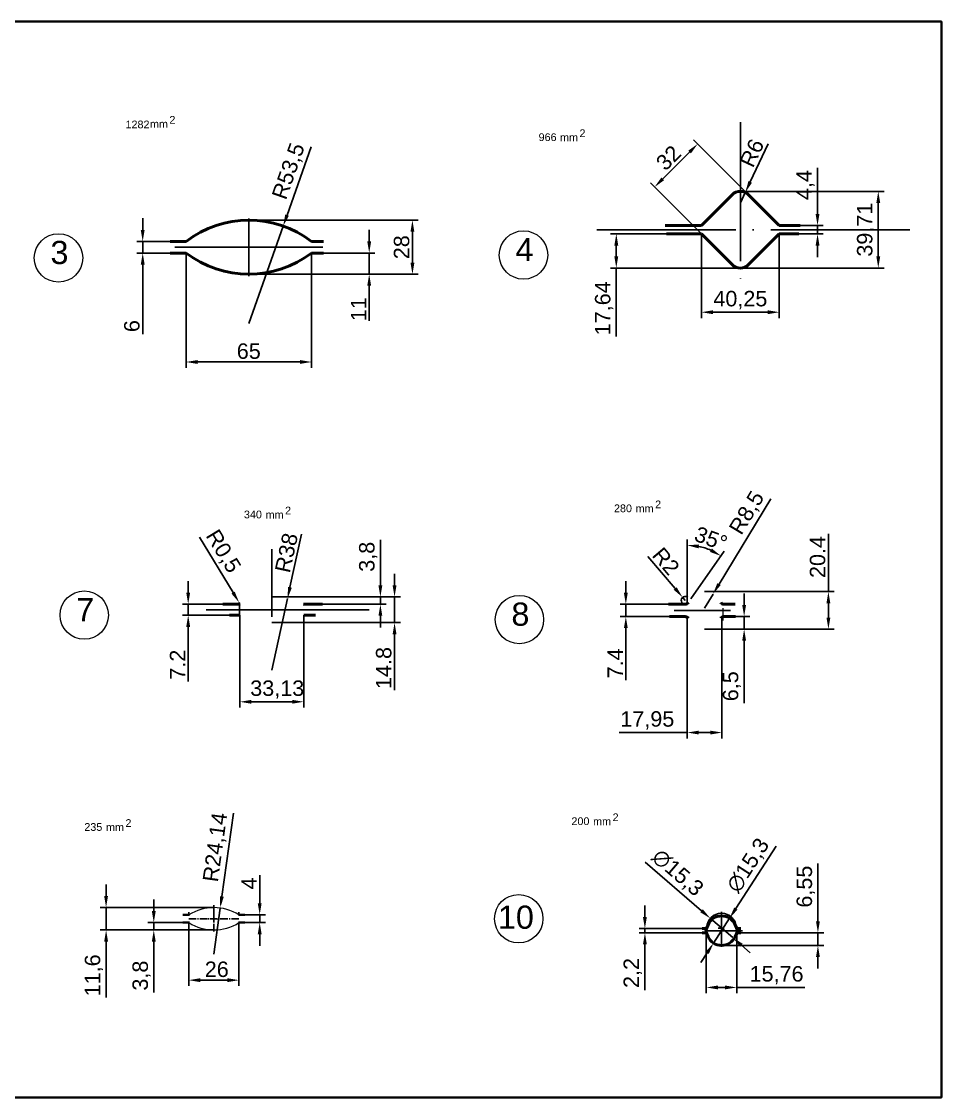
# Model space of a CAD drawing. Header units: millimetres. Extents: x -954 to 34898, y -2134 to 12006.
# Drawn here: x 9013 to 9490, y 7867 to 8424 of the extents above; entities that cross this region are included whole.
import ezdxf

# ---------------------------------------------------------------- set-up
doc = ezdxf.new("R2010")
doc.units = ezdxf.units.MM
doc.header["$LTSCALE"] = 3
doc.linetypes.add('ACAD_ISO04W100', pattern=[30, 24, -3, 0, -3])
for name, color, linetype, lineweight in [('Main', 1, 'Continuous', 40), ('Quota', 3, 'Continuous', 40), ('контурная', 7, 'Continuous', 50), ('осевые', 1, 'ACAD_ISO04W100', 25), ('размерные', 7, 'Continuous', 25), ('тонкая', 7, 'Continuous', 20), ('тонкий', 7, 'Continuous', 20)]:
    doc.layers.add(name, color=color, linetype=linetype, lineweight=lineweight)
doc.layers.add('осевая', color=4, linetype='Continuous')
doc.styles.add('s1v4', font='arial.ttf', dxfattribs={"height": 4})
doc.styles.get("Standard").update_dxf_attribs({"font": 'arial.ttf'})
doc.dimstyles.new('s2v4', dxfattribs={"dimtxt": 8, "dimasz": 6, "dimexe": 3, "dimexo": 0, "dimgap": 1.5, "dimtad": 1, "dimtxsty": 'Standard', "dimcen": 2.5, "dimadec": 0, "dimazin": 0, "dimtfac": 1, "dimtmove": 0, "dimatfit": 3, "dimfxl": 1, "dimarcsym": 0})
doc.dimstyles.new('s2v4$0', dxfattribs={"dimtxt": 8, "dimasz": 6, "dimexe": 3, "dimexo": 0, "dimgap": 1.5, "dimtad": 1, "dimtxsty": 'Standard', "dimcen": 2.5, "dimadec": 0, "dimazin": 0, "dimtfac": 1, "dimtmove": 0, "dimatfit": 3, "dimfxl": 1, "dimarcsym": 0})

# ---------------------------------------------------------------- blocks, each defined once
blk = doc.blocks.new('*D1763')
at = {"layer": 'Defpoints', "color": 0, "transparency": 16777216}
for p in [(9126.46, 8116.95), (9159.59, 8116.95), (9126.46, 8072.13)]:
    blk.add_point(p, dxfattribs=at)
at = {"layer": 'тонкий', "color": 0, "lineweight": -2, "transparency": 16777216}
for p, q in [((9126.46, 8116.95), (9126.46, 8069.13)), ((9159.59, 8116.95), (9159.59, 8069.13)), ((9153.59, 8072.13), (9132.46, 8072.13))]:
    blk.add_line(p, q, dxfattribs=at)
at = {"layer": 'тонкий', "color": 0, "transparency": 16777216}
for points in [[(9132.46, 8073.13), (9132.46, 8071.13), (9126.46, 8072.13)], [(9153.59, 8073.13), (9153.59, 8071.13), (9159.59, 8072.13)]]:
    blk.add_solid(points, dxfattribs=at)
at = {"layer": 'тонкий', "color": 0, "transparency": 16777216, "insert": (9145.84, 8078.44), "char_height": 8, "attachment_point": 5}
blk.add_mtext('33,13', dxfattribs=at)
blk = doc.blocks.new('*D1794')
at = {"layer": 'Defpoints', "color": 0, "transparency": 16777216}
for p in [(9099.73, 8122.65), (9117.67, 8122.65), (9121.12, 8116.95)]:
    blk.add_point(p, dxfattribs=at)
at = {"layer": 'тонкий', "color": 0, "lineweight": -2, "transparency": 16777216}
for p, q in [((9099.73, 8128.65), (9099.73, 8134.65)), ((9117.67, 8122.65), (9096.73, 8122.65)), ((9099.73, 8122.65), (9099.73, 8116.95)), ((9121.12, 8116.95), (9096.73, 8116.95)), ((9099.73, 8110.95), (9099.73, 8082.64))]:
    blk.add_line(p, q, dxfattribs=at)
at = {"layer": 'тонкий', "color": 0, "transparency": 16777216}
for points in [[(9098.73, 8128.65), (9100.73, 8128.65), (9099.73, 8122.65)], [(9098.73, 8110.95), (9100.73, 8110.95), (9099.73, 8116.95)]]:
    blk.add_solid(points, dxfattribs=at)
at = {"layer": 'тонкий', "color": 0, "transparency": 16777216, "insert": (9094.22, 8091.35), "char_height": 8, "attachment_point": 5, "rotation": 90}
blk.add_mtext('7.2', dxfattribs=at)
blk = doc.blocks.new('*D1795')
at = {"layer": 'Defpoints', "color": 0, "transparency": 16777216}
for p in [(9126.09, 8123.57), (9126.35, 8123.15)]:
    blk.add_point(p, dxfattribs=at)
at = {"layer": 'тонкий', "color": 0, "lineweight": -2, "transparency": 16777216}
for p, q in [((9105.52, 8157.35), (9122.97, 8128.7)), ((9126.35, 8123.15), (9126.09, 8123.57))]:
    blk.add_line(p, q, dxfattribs=at)
blk.add_arc((9126.35, 8123.15), 0.5, 121.3377, 270, dxfattribs=at)
at = {"layer": 'тонкий', "color": 0, "transparency": 16777216}
blk.add_solid([(9123.82, 8129.22), (9122.11, 8128.18), (9126.09, 8123.57)], dxfattribs=at)
at = {"layer": 'тонкий', "color": 0, "transparency": 16777216, "insert": (9117.48, 8149.83), "char_height": 8, "attachment_point": 5, "rotation": 301.3377}
blk.add_mtext('R0,5', dxfattribs=at)
blk = doc.blocks.new('*D1796')
at = {"layer": 'Defpoints', "color": 0, "transparency": 16777216}
for p in [(9143.03, 8126.45), (9199.27, 8126.45), (9169.26, 8122.65)]:
    blk.add_point(p, dxfattribs=at)
at = {"layer": 'тонкий', "color": 0, "lineweight": -2, "transparency": 16777216}
for p, q in [((9199.27, 8132.45), (9199.27, 8156.02)), ((9143.03, 8126.45), (9202.27, 8126.45)), ((9199.27, 8122.65), (9199.27, 8126.45)), ((9169.26, 8122.65), (9202.27, 8122.65)), ((9199.27, 8116.65), (9199.27, 8110.65))]:
    blk.add_line(p, q, dxfattribs=at)
at = {"layer": 'тонкий', "color": 0, "transparency": 16777216}
for points in [[(9198.27, 8132.45), (9200.27, 8132.45), (9199.27, 8126.45)], [(9198.27, 8116.65), (9200.27, 8116.65), (9199.27, 8122.65)]]:
    blk.add_solid(points, dxfattribs=at)
at = {"layer": 'тонкий', "color": 0, "transparency": 16777216, "insert": (9192.96, 8147.23), "char_height": 8, "attachment_point": 5, "rotation": 90}
blk.add_mtext('3,8', dxfattribs=at)
blk = doc.blocks.new('*D1764')
at = {"layer": 'Defpoints', "color": 0, "transparency": 16777216}
for p in [(9178.41, 8126.45), (9143.03, 8113.15), (9206.6, 8113.15)]:
    blk.add_point(p, dxfattribs=at)
at = {"layer": 'тонкий', "color": 0, "lineweight": -2, "transparency": 16777216}
for p, q in [((9206.6, 8132.45), (9206.6, 8138.45)), ((9178.41, 8126.45), (9209.6, 8126.45)), ((9206.6, 8126.45), (9206.6, 8113.15)), ((9143.03, 8113.15), (9209.6, 8113.15)), ((9206.6, 8107.15), (9206.6, 8078.1))]:
    blk.add_line(p, q, dxfattribs=at)
at = {"layer": 'тонкий', "color": 0, "transparency": 16777216}
for points in [[(9205.6, 8132.45), (9207.6, 8132.45), (9206.6, 8126.45)], [(9205.6, 8107.15), (9207.6, 8107.15), (9206.6, 8113.15)]]:
    blk.add_solid(points, dxfattribs=at)
at = {"layer": 'тонкий', "color": 0, "transparency": 16777216, "insert": (9201.01, 8089.62), "char_height": 8, "attachment_point": 5, "rotation": 90}
blk.add_mtext('14.8', dxfattribs=at)
blk = doc.blocks.new('*D1765')
at = {"layer": 'Defpoints', "color": 0, "transparency": 16777216}
for p in [(9151.15, 8125.57), (9143.03, 8088.45)]:
    blk.add_point(p, dxfattribs=at)
at = {"layer": 'тонкий', "color": 0, "lineweight": -2, "transparency": 16777216}
for p, q in [((9158.45, 8158.91), (9152.44, 8131.43)), ((9143.03, 8088.45), (9151.15, 8125.57))]:
    blk.add_line(p, q, dxfattribs=at)
at = {"layer": 'тонкий', "color": 0, "transparency": 16777216}
blk.add_solid([(9151.46, 8131.64), (9153.41, 8131.21), (9151.15, 8125.57)], dxfattribs=at)
at = {"layer": 'тонкий', "color": 0, "transparency": 16777216, "insert": (9150.63, 8149.29), "char_height": 8, "attachment_point": 5, "rotation": 77.6507}
blk.add_mtext('R38', dxfattribs=at)
blk = doc.blocks.new('*D1766')
at = {"layer": 'Defpoints', "color": 0, "transparency": 16777216}
for p in [(9367.12, 8129.17), (9431.29, 8129.17), (9367.12, 8109.77)]:
    blk.add_point(p, dxfattribs=at)
at = {"layer": 'тонкий', "color": 0, "lineweight": -2, "transparency": 16777216}
for p, q in [((9431.29, 8129.17), (9431.29, 8159.05)), ((9367.12, 8129.17), (9434.29, 8129.17)), ((9431.29, 8115.77), (9431.29, 8123.17)), ((9367.12, 8109.77), (9434.29, 8109.77))]:
    blk.add_line(p, q, dxfattribs=at)
at = {"layer": 'тонкий', "color": 0, "transparency": 16777216}
for points in [[(9430.29, 8123.17), (9432.29, 8123.17), (9431.29, 8129.17)], [(9430.29, 8115.77), (9432.29, 8115.77), (9431.29, 8109.77)]]:
    blk.add_solid(points, dxfattribs=at)
at = {"layer": 'тонкий', "color": 0, "transparency": 16777216, "insert": (9425.71, 8147.11), "char_height": 8, "attachment_point": 5, "rotation": 90}
blk.add_mtext('20.4', dxfattribs=at)
blk = doc.blocks.new('*D1767')
at = {"layer": 'Defpoints', "color": 0, "transparency": 16777216}
for p in [(9358.15, 8116.27), (9376.1, 8116.27), (9358.15, 8056.19)]:
    blk.add_point(p, dxfattribs=at)
at = {"layer": 'тонкий', "color": 0, "lineweight": -2, "transparency": 16777216}
for p, q in [((9358.15, 8116.27), (9358.15, 8053.19)), ((9376.1, 8116.27), (9376.1, 8053.19)), ((9358.15, 8056.19), (9322.85, 8056.19)), ((9370.1, 8056.19), (9364.15, 8056.19))]:
    blk.add_line(p, q, dxfattribs=at)
at = {"layer": 'тонкий', "color": 0, "transparency": 16777216}
for points in [[(9364.15, 8057.19), (9364.15, 8055.19), (9358.15, 8056.19)], [(9370.1, 8057.19), (9370.1, 8055.19), (9376.1, 8056.19)]]:
    blk.add_solid(points, dxfattribs=at)
at = {"layer": 'тонкий', "color": 0, "transparency": 16777216, "insert": (9337.5, 8062.5), "char_height": 8, "attachment_point": 5}
blk.add_mtext('17,95', dxfattribs=at)
blk = doc.blocks.new('*D1768')
at = {"layer": 'Defpoints', "color": 0, "transparency": 16777216}
for p in [(9364.32, 8152.57), (9357.62, 8121.92), (9360.09, 8125.44), (9358.15, 8116.8), (9358.15, 8116.27)]:
    blk.add_point(p, dxfattribs=at)
at = {"layer": 'тонкий', "color": 0, "lineweight": -2, "transparency": 16777216}
for p, q in [((9358.15, 8122.67), (9358.15, 8156.2)), ((9360.09, 8125.44), (9377.38, 8150.14))]:
    blk.add_line(p, q, dxfattribs=at)
blk.add_arc((9358.15, 8122.67), 30.53, 66.2779, 78.7221, dxfattribs=at)
at = {"layer": 'тонкий', "color": 0, "transparency": 16777216}
for points in [[(9364.02, 8151.62), (9364.22, 8153.61), (9358.15, 8153.2)], [(9370.92, 8151.49), (9369.94, 8149.75), (9375.66, 8147.68)]]:
    blk.add_solid(points, dxfattribs=at)
at = {"layer": 'тонкий', "color": 0, "transparency": 16777216, "insert": (9370.48, 8156.62), "char_height": 8, "attachment_point": 5, "rotation": 340.0337}
blk.add_mtext('35°', dxfattribs=at)
blk = doc.blocks.new('*D1797')
at = {"layer": 'Defpoints', "color": 0, "transparency": 16777216}
for p in [(9355.82, 8126.2), (9357.11, 8124.67)]:
    blk.add_point(p, dxfattribs=at)
at = {"layer": 'тонкий', "color": 0, "lineweight": -2, "transparency": 16777216}
for p, q in [((9337.84, 8147.43), (9351.94, 8130.78)), ((9357.11, 8124.67), (9355.82, 8126.2))]:
    blk.add_line(p, q, dxfattribs=at)
blk.add_arc((9357.11, 8124.67), 2, 44.317, 270, dxfattribs=at)
at = {"layer": 'тонкий', "color": 0, "transparency": 16777216}
blk.add_solid([(9352.7, 8131.42), (9351.18, 8130.13), (9355.82, 8126.2)], dxfattribs=at)
at = {"layer": 'тонкий', "color": 0, "transparency": 16777216, "insert": (9347.16, 8144.95), "char_height": 8, "attachment_point": 5, "rotation": 310.2607}
blk.add_mtext('R2', dxfattribs=at)
blk = doc.blocks.new('*D1769')
at = {"layer": 'Defpoints', "color": 0, "transparency": 16777216}
for p in [(9371.53, 8127.94), (9367.12, 8120.67)]:
    blk.add_point(p, dxfattribs=at)
at = {"layer": 'тонкий', "color": 0, "lineweight": -2, "transparency": 16777216}
for p, q in [((9401.41, 8177.32), (9374.63, 8133.08)), ((9367.12, 8120.67), (9371.53, 8127.94))]:
    blk.add_line(p, q, dxfattribs=at)
at = {"layer": 'тонкий', "color": 0, "transparency": 16777216}
blk.add_solid([(9373.78, 8133.59), (9375.49, 8132.56), (9371.53, 8127.94)], dxfattribs=at)
at = {"layer": 'тонкий', "color": 0, "transparency": 16777216, "insert": (9389.47, 8169.77), "char_height": 8, "attachment_point": 5, "rotation": 58.8208}
blk.add_mtext('R8,5', dxfattribs=at)
blk = doc.blocks.new('*D1798')
at = {"layer": 'Defpoints', "color": 0, "transparency": 16777216}
for p in [(9377.99, 8116.27), (9387.64, 8109.77), (9387.95, 8109.77)]:
    blk.add_point(p, dxfattribs=at)
at = {"layer": 'тонкий', "color": 0, "lineweight": -2, "transparency": 16777216}
for p, q in [((9387.64, 8122.27), (9387.64, 8128.27)), ((9377.99, 8116.27), (9390.64, 8116.27)), ((9387.64, 8116.27), (9387.64, 8109.77)), ((9387.95, 8109.77), (9384.64, 8109.77)), ((9387.64, 8103.77), (9387.64, 8071.36))]:
    blk.add_line(p, q, dxfattribs=at)
at = {"layer": 'тонкий', "color": 0, "transparency": 16777216}
for points in [[(9386.64, 8122.27), (9388.64, 8122.27), (9387.64, 8116.27)], [(9386.64, 8103.77), (9388.64, 8103.77), (9387.64, 8109.77)]]:
    blk.add_solid(points, dxfattribs=at)
at = {"layer": 'тонкий', "color": 0, "transparency": 16777216, "insert": (9381.34, 8080.19), "char_height": 8, "attachment_point": 5, "rotation": 90}
blk.add_mtext('6,5', dxfattribs=at)
blk = doc.blocks.new('*D1799')
at = {"layer": 'Defpoints', "color": 0, "transparency": 16777216}
for p in [(9354.84, 8122.67), (9326.38, 8116.27), (9354.84, 8116.27)]:
    blk.add_point(p, dxfattribs=at)
at = {"layer": 'тонкий', "color": 0, "lineweight": -2, "transparency": 16777216}
for p, q in [((9326.38, 8128.67), (9326.38, 8134.67)), ((9354.84, 8122.67), (9323.38, 8122.67)), ((9326.38, 8122.67), (9326.38, 8116.27)), ((9354.84, 8116.27), (9323.38, 8116.27)), ((9326.38, 8110.27), (9326.38, 8083.28))]:
    blk.add_line(p, q, dxfattribs=at)
at = {"layer": 'тонкий', "color": 0, "transparency": 16777216}
for points in [[(9325.38, 8128.67), (9327.38, 8128.67), (9326.38, 8122.67)], [(9325.38, 8110.27), (9327.38, 8110.27), (9326.38, 8116.27)]]:
    blk.add_solid(points, dxfattribs=at)
at = {"layer": 'тонкий', "color": 0, "transparency": 16777216, "insert": (9320.88, 8092.01), "char_height": 8, "attachment_point": 5, "rotation": 90}
blk.add_mtext('7.4', dxfattribs=at)
blk = doc.blocks.new('*D1828')
at = {"layer": 'Defpoints', "color": 0, "transparency": 16777216}
for p in [(9100.01, 7957.14), (9126.02, 7957.14), (9126.02, 7927.94)]:
    blk.add_point(p, dxfattribs=at)
at = {"layer": 'тонкий', "color": 0, "lineweight": -2, "transparency": 16777216}
for p, q in [((9100.01, 7957.14), (9100.01, 7924.94)), ((9126.02, 7957.14), (9126.02, 7924.94)), ((9106.01, 7927.94), (9120.02, 7927.94))]:
    blk.add_line(p, q, dxfattribs=at)
at = {"layer": 'тонкий', "color": 0, "transparency": 16777216}
for points in [[(9106.01, 7928.94), (9106.01, 7926.94), (9100.01, 7927.94)], [(9120.02, 7928.94), (9120.02, 7926.94), (9126.02, 7927.94)]]:
    blk.add_solid(points, dxfattribs=at)
at = {"layer": 'тонкий', "color": 0, "transparency": 16777216, "insert": (9114.52, 7933.52), "char_height": 8, "attachment_point": 5}
blk.add_mtext('26', dxfattribs=at)
blk = doc.blocks.new('*D1829')
at = {"layer": 'Defpoints', "color": 0, "transparency": 16777216}
for p in [(9081.91, 7953.94), (9095.96, 7953.94), (9097.03, 7957.74)]:
    blk.add_point(p, dxfattribs=at)
at = {"layer": 'тонкий', "color": 0, "lineweight": -2, "transparency": 16777216}
for p, q in [((9081.91, 7963.74), (9081.91, 7969.74)), ((9097.03, 7957.74), (9078.91, 7957.74)), ((9095.96, 7953.94), (9078.91, 7953.94)), ((9081.91, 7957.74), (9081.91, 7953.94)), ((9081.91, 7947.94), (9081.91, 7921.5))]:
    blk.add_line(p, q, dxfattribs=at)
at = {"layer": 'тонкий', "color": 0, "transparency": 16777216}
for points in [[(9080.91, 7963.74), (9082.91, 7963.74), (9081.91, 7957.74)], [(9080.91, 7947.94), (9082.91, 7947.94), (9081.91, 7953.94)]]:
    blk.add_solid(points, dxfattribs=at)
at = {"layer": 'тонкий', "color": 0, "transparency": 16777216, "insert": (9075.61, 7930.29), "char_height": 8, "attachment_point": 5, "rotation": 90}
blk.add_mtext('3,8', dxfattribs=at)
blk = doc.blocks.new('*D1830')
at = {"layer": 'Defpoints', "color": 0, "transparency": 16777216}
for p in [(9116.33, 7965.31), (9113.02, 7941.4)]:
    blk.add_point(p, dxfattribs=at)
at = {"layer": 'размерные', "color": 0, "lineweight": -2, "transparency": 16777216}
for p, q in [((9123.13, 8014.46), (9117.15, 7971.26)), ((9113.02, 7941.4), (9116.33, 7965.31))]:
    blk.add_line(p, q, dxfattribs=at)
at = {"layer": 'размерные', "color": 0, "transparency": 16777216}
blk.add_solid([(9116.16, 7971.39), (9118.14, 7971.12), (9116.33, 7965.31)], dxfattribs=at)
at = {"layer": 'размерные', "color": 0, "transparency": 16777216, "insert": (9114.3, 7996.7), "char_height": 8, "attachment_point": 5, "rotation": 82.119}
blk.add_mtext('R24,14', dxfattribs=at)
blk = doc.blocks.new('*D1831')
at = {"layer": 'Defpoints', "color": 0, "transparency": 16777216}
for p in [(9129.01, 7961.74), (9136.76, 7961.74), (9129.01, 7957.74)]:
    blk.add_point(p, dxfattribs=at)
at = {"layer": 'размерные', "color": 0, "lineweight": -2, "transparency": 16777216}
for p, q in [((9136.76, 7967.74), (9136.76, 7982.27)), ((9129.01, 7961.74), (9139.76, 7961.74)), ((9136.76, 7957.74), (9136.76, 7961.74)), ((9129.01, 7957.74), (9139.76, 7957.74)), ((9136.76, 7951.74), (9136.76, 7945.74))]:
    blk.add_line(p, q, dxfattribs=at)
at = {"layer": 'размерные', "color": 0, "transparency": 16777216}
for points in [[(9135.76, 7967.74), (9137.76, 7967.74), (9136.76, 7961.74)], [(9135.76, 7951.74), (9137.76, 7951.74), (9136.76, 7957.74)]]:
    blk.add_solid(points, dxfattribs=at)
at = {"layer": 'размерные', "color": 0, "transparency": 16777216, "insert": (9131.26, 7978.01), "char_height": 8, "attachment_point": 5, "rotation": 90}
blk.add_mtext('4', dxfattribs=at)
blk = doc.blocks.new('*D1832')
at = {"layer": 'Defpoints', "color": 0, "transparency": 16777216}
for p in [(9057.21, 7965.54), (9113.02, 7965.54), (9113.02, 7953.94)]:
    blk.add_point(p, dxfattribs=at)
at = {"layer": 'размерные', "color": 0, "lineweight": -2, "transparency": 16777216}
for p, q in [((9057.21, 7971.54), (9057.21, 7977.54)), ((9113.02, 7965.54), (9054.21, 7965.54)), ((9057.21, 7965.54), (9057.21, 7953.94)), ((9113.02, 7953.94), (9054.21, 7953.94)), ((9057.21, 7947.94), (9057.21, 7918.92))]:
    blk.add_line(p, q, dxfattribs=at)
at = {"layer": 'размерные', "color": 0, "transparency": 16777216}
for points in [[(9056.21, 7971.54), (9058.21, 7971.54), (9057.21, 7965.54)], [(9056.21, 7947.94), (9058.21, 7947.94), (9057.21, 7953.94)]]:
    blk.add_solid(points, dxfattribs=at)
at = {"layer": 'размерные', "color": 0, "transparency": 16777216, "insert": (9050.9, 7930.43), "char_height": 8, "attachment_point": 5, "rotation": 90}
blk.add_mtext('11,6', dxfattribs=at)
blk = doc.blocks.new('*D2558')
at = {"layer": 'Defpoints', "color": 0, "transparency": 16777216}
for p in [(9368.06, 7952.46), (9383.81, 7952.46), (9383.81, 7924.16)]:
    blk.add_point(p, dxfattribs=at)
at = {"layer": 'тонкий', "color": 0, "lineweight": -2, "transparency": 16777216}
for p, q in [((9368.06, 7952.46), (9368.06, 7921.16)), ((9383.81, 7952.46), (9383.81, 7921.16)), ((9374.06, 7924.16), (9377.81, 7924.16)), ((9383.81, 7924.16), (9419.05, 7924.16))]:
    blk.add_line(p, q, dxfattribs=at)
at = {"layer": 'тонкий', "color": 0, "transparency": 16777216}
for points in [[(9374.06, 7925.16), (9374.06, 7923.16), (9368.06, 7924.16)], [(9377.81, 7925.16), (9377.81, 7923.16), (9383.81, 7924.16)]]:
    blk.add_solid(points, dxfattribs=at)
at = {"layer": 'тонкий', "color": 0, "transparency": 16777216, "insert": (9404.43, 7930.47), "char_height": 8, "attachment_point": 5}
blk.add_mtext('15,76', dxfattribs=at)
blk = doc.blocks.new('*D2559')
at = {"layer": 'Defpoints', "color": 0, "transparency": 16777216}
for p in [(9365.85, 7954.66), (9336.25, 7952.46), (9365.85, 7952.46)]:
    blk.add_point(p, dxfattribs=at)
at = {"layer": 'тонкий', "color": 0, "lineweight": -2, "transparency": 16777216}
for p, q in [((9336.25, 7960.66), (9336.25, 7966.66)), ((9365.85, 7954.66), (9333.25, 7954.66)), ((9336.25, 7954.66), (9336.25, 7952.46)), ((9365.85, 7952.46), (9333.25, 7952.46)), ((9336.25, 7946.46), (9336.25, 7922.84))]:
    blk.add_line(p, q, dxfattribs=at)
at = {"layer": 'тонкий', "color": 0, "transparency": 16777216}
for points in [[(9335.25, 7960.66), (9337.25, 7960.66), (9336.25, 7954.66)], [(9335.25, 7946.46), (9337.25, 7946.46), (9336.25, 7952.46)]]:
    blk.add_solid(points, dxfattribs=at)
at = {"layer": 'тонкий', "color": 0, "transparency": 16777216, "insert": (9329.94, 7931.65), "char_height": 8, "attachment_point": 5, "rotation": 90}
blk.add_mtext('2,2', dxfattribs=at)
blk = doc.blocks.new('*D2560')
at = {"layer": 'Defpoints', "color": 0, "transparency": 16777216}
for p in [(9386.02, 7952.46), (9375.94, 7945.91), (9425.85, 7945.91)]:
    blk.add_point(p, dxfattribs=at)
at = {"layer": 'тонкий', "color": 0, "lineweight": -2, "transparency": 16777216}
for p, q in [((9425.85, 7958.46), (9425.85, 7988.34)), ((9386.02, 7952.46), (9428.85, 7952.46)), ((9425.85, 7945.91), (9425.85, 7952.46)), ((9375.94, 7945.91), (9428.85, 7945.91)), ((9425.85, 7939.91), (9425.85, 7933.91))]:
    blk.add_line(p, q, dxfattribs=at)
at = {"layer": 'тонкий', "color": 0, "transparency": 16777216}
for points in [[(9424.85, 7958.46), (9426.85, 7958.46), (9425.85, 7952.46)], [(9424.85, 7939.91), (9426.85, 7939.91), (9425.85, 7945.91)]]:
    blk.add_solid(points, dxfattribs=at)
at = {"layer": 'тонкий', "color": 0, "transparency": 16777216, "insert": (9419.55, 7976.4), "char_height": 8, "attachment_point": 5, "rotation": 90}
blk.add_mtext('6,55', dxfattribs=at)
blk = doc.blocks.new('*D2561')
at = {"layer": 'Defpoints', "color": 0, "transparency": 16777216}
for p in [(9380.09, 7959.98), (9371.78, 7947.13)]:
    blk.add_point(p, dxfattribs=at)
at = {"layer": 'тонкий', "color": 0, "lineweight": -2, "transparency": 16777216}
for p, q in [((9404.23, 7997.34), (9383.35, 7965.02)), ((9371.78, 7947.13), (9380.09, 7959.98)), ((9368.53, 7942.09), (9365.27, 7937.05))]:
    blk.add_line(p, q, dxfattribs=at)
at = {"layer": 'тонкий', "color": 0, "transparency": 16777216}
for points in [[(9382.51, 7965.56), (9384.19, 7964.48), (9380.09, 7959.98)], [(9367.69, 7942.63), (9369.37, 7941.55), (9371.78, 7947.13)]]:
    blk.add_solid(points, dxfattribs=at)
at = {"layer": 'тонкий', "color": 0, "transparency": 16777216, "insert": (9390.01, 7987.2), "char_height": 8, "attachment_point": 5, "rotation": 57.1269}
blk.add_mtext('∅15,3', dxfattribs=at)
blk = doc.blocks.new('*D2562')
at = {"layer": 'Defpoints', "color": 0, "transparency": 16777216}
for p in [(9370.14, 7959.95), (9381.73, 7949.96)]:
    blk.add_point(p, dxfattribs=at)
at = {"layer": 'тонкий', "color": 0, "lineweight": -2, "transparency": 16777216}
for p, q in [((9336.46, 7989), (9365.6, 7963.87)), ((9381.73, 7949.96), (9370.14, 7959.95)), ((9386.27, 7946.04), (9390.82, 7942.12))]:
    blk.add_line(p, q, dxfattribs=at)
at = {"layer": 'тонкий', "color": 0, "transparency": 16777216}
for points in [[(9366.25, 7964.63), (9364.95, 7963.11), (9370.14, 7959.95)], [(9386.93, 7946.8), (9385.62, 7945.28), (9381.73, 7949.96)]]:
    blk.add_solid(points, dxfattribs=at)
at = {"layer": 'тонкий', "color": 0, "transparency": 16777216, "insert": (9352.96, 7983.27), "char_height": 8, "attachment_point": 5, "rotation": 319.2245}
blk.add_mtext('∅15,3', dxfattribs=at)
blk = doc.blocks.new('*D2576')
at = {"layer": 'Defpoints', "color": 0, "transparency": 16777216}
for p in [(9148.92, 8318.53), (9131.11, 8268.06)]:
    blk.add_point(p, dxfattribs=at)
at = {"layer": 'тонкий', "color": 0, "lineweight": -2, "transparency": 16777216}
for p, q in [((9163.39, 8359.54), (9150.91, 8324.18)), ((9131.11, 8268.06), (9148.92, 8318.53))]:
    blk.add_line(p, q, dxfattribs=at)
at = {"layer": 'тонкий', "color": 0, "transparency": 16777216}
blk.add_solid([(9149.97, 8324.52), (9151.86, 8323.85), (9148.92, 8318.53)], dxfattribs=at)
at = {"layer": 'тонкий', "color": 0, "transparency": 16777216, "insert": (9152.2, 8346.79), "char_height": 8, "attachment_point": 5, "rotation": 70.5601}
blk.add_mtext('R53,5', dxfattribs=at)
blk = doc.blocks.new('*D2577')
at = {"layer": 'Defpoints', "color": 0, "transparency": 16777216}
for p in [(9131.11, 8321.58), (9215.86, 8321.58), (9131.11, 8293.58)]:
    blk.add_point(p, dxfattribs=at)
at = {"layer": 'тонкий', "color": 0, "lineweight": -2, "transparency": 16777216}
for p, q in [((9131.11, 8321.58), (9218.86, 8321.58)), ((9215.86, 8299.58), (9215.86, 8315.58)), ((9131.11, 8293.58), (9218.86, 8293.58))]:
    blk.add_line(p, q, dxfattribs=at)
at = {"layer": 'тонкий', "color": 0, "transparency": 16777216}
for points in [[(9214.86, 8315.58), (9216.86, 8315.58), (9215.86, 8321.58)], [(9214.86, 8299.58), (9216.86, 8299.58), (9215.86, 8293.58)]]:
    blk.add_solid(points, dxfattribs=at)
at = {"layer": 'тонкий', "color": 0, "transparency": 16777216, "insert": (9210.27, 8307.58), "char_height": 8, "attachment_point": 5, "rotation": 90}
blk.add_mtext('28', dxfattribs=at)
blk = doc.blocks.new('*D2578')
at = {"layer": 'Defpoints', "color": 0, "transparency": 16777216}
for p in [(9098.61, 8304.58), (9163.61, 8304.58), (9098.61, 8248.13)]:
    blk.add_point(p, dxfattribs=at)
at = {"layer": 'тонкий', "color": 0, "lineweight": -2, "transparency": 16777216}
for p, q in [((9098.61, 8304.58), (9098.61, 8245.13)), ((9163.61, 8304.58), (9163.61, 8245.13)), ((9157.61, 8248.13), (9104.61, 8248.13))]:
    blk.add_line(p, q, dxfattribs=at)
at = {"layer": 'тонкий', "color": 0, "transparency": 16777216}
for points in [[(9104.61, 8249.13), (9104.61, 8247.13), (9098.61, 8248.13)], [(9157.61, 8249.13), (9157.61, 8247.13), (9163.61, 8248.13)]]:
    blk.add_solid(points, dxfattribs=at)
at = {"layer": 'тонкий', "color": 0, "transparency": 16777216, "insert": (9131.11, 8253.71), "char_height": 8, "attachment_point": 5}
blk.add_mtext('65', dxfattribs=at)
blk = doc.blocks.new('*D2579')
at = {"layer": 'Defpoints', "color": 0, "transparency": 16777216}
for p in [(9169.77, 8304.58), (9169.77, 8293.58), (9193.47, 8293.58)]:
    blk.add_point(p, dxfattribs=at)
at = {"layer": 'тонкий', "color": 0, "lineweight": -2, "transparency": 16777216}
for p, q in [((9193.47, 8310.58), (9193.47, 8316.58)), ((9169.77, 8304.58), (9196.47, 8304.58)), ((9193.47, 8304.58), (9193.47, 8293.58)), ((9169.77, 8293.58), (9196.47, 8293.58)), ((9193.47, 8287.58), (9193.47, 8269.41))]:
    blk.add_line(p, q, dxfattribs=at)
at = {"layer": 'тонкий', "color": 0, "transparency": 16777216}
for points in [[(9192.47, 8310.58), (9194.47, 8310.58), (9193.47, 8304.58)], [(9192.47, 8287.58), (9194.47, 8287.58), (9193.47, 8293.58)]]:
    blk.add_solid(points, dxfattribs=at)
at = {"layer": 'тонкий', "color": 0, "transparency": 16777216, "insert": (9187.96, 8275.49), "char_height": 8, "attachment_point": 5, "rotation": 90}
blk.add_mtext('11', dxfattribs=at)
blk = doc.blocks.new('*D2580')
at = {"layer": 'Defpoints', "color": 0, "transparency": 16777216}
for p in [(9090.44, 8310.58), (9076.17, 8304.58), (9090.44, 8304.58)]:
    blk.add_point(p, dxfattribs=at)
at = {"layer": 'тонкий', "color": 0, "lineweight": -2, "transparency": 16777216}
for p, q in [((9076.17, 8316.58), (9076.17, 8322.58)), ((9090.44, 8310.58), (9073.17, 8310.58)), ((9076.17, 8310.58), (9076.17, 8304.58)), ((9090.44, 8304.58), (9073.17, 8304.58)), ((9076.17, 8298.58), (9076.17, 8262.57))]:
    blk.add_line(p, q, dxfattribs=at)
at = {"layer": 'тонкий', "color": 0, "transparency": 16777216}
for points in [[(9075.17, 8316.58), (9077.17, 8316.58), (9076.17, 8310.58)], [(9075.17, 8298.58), (9077.17, 8298.58), (9076.17, 8304.58)]]:
    blk.add_solid(points, dxfattribs=at)
at = {"layer": 'тонкий', "color": 0, "transparency": 16777216, "insert": (9070.58, 8266.71), "char_height": 8, "attachment_point": 5, "rotation": 90}
blk.add_mtext('6', dxfattribs=at)
blk = doc.blocks.new('*D2582')
at = {"layer": 'Defpoints', "color": 0, "transparency": 16777216}
for p in [(9412.99, 8318.85), (9425.66, 8318.85), (9412.99, 8314.45)]:
    blk.add_point(p, dxfattribs=at)
at = {"layer": 'тонкая', "color": 0, "lineweight": -2, "transparency": 16777216}
for p, q in [((9425.66, 8324.85), (9425.66, 8348.7)), ((9412.99, 8318.85), (9428.66, 8318.85)), ((9425.66, 8314.45), (9425.66, 8318.85)), ((9412.99, 8314.45), (9428.66, 8314.45)), ((9425.66, 8308.45), (9425.66, 8302.45))]:
    blk.add_line(p, q, dxfattribs=at)
at = {"layer": 'тонкая', "color": 0, "transparency": 16777216}
for points in [[(9424.66, 8324.85), (9426.66, 8324.85), (9425.66, 8318.85)], [(9424.66, 8308.45), (9426.66, 8308.45), (9425.66, 8314.45)]]:
    blk.add_solid(points, dxfattribs=at)
at = {"layer": 'тонкая', "color": 0, "transparency": 16777216, "insert": (9419.37, 8339.78), "char_height": 8, "attachment_point": 5, "rotation": 90}
blk.add_mtext('4,4', dxfattribs=at)
blk = doc.blocks.new('*D2581')
at = {"layer": 'Defpoints', "color": 0, "transparency": 16777216}
for p in [(9385.69, 8336.52), (9385.69, 8296.81), (9457.13, 8296.81)]:
    blk.add_point(p, dxfattribs=at)
at = {"layer": 'тонкая', "color": 0, "lineweight": -2, "transparency": 16777216}
for p, q in [((9385.69, 8336.52), (9460.13, 8336.52)), ((9457.13, 8330.52), (9457.13, 8302.81)), ((9385.69, 8296.81), (9460.13, 8296.81))]:
    blk.add_line(p, q, dxfattribs=at)
at = {"layer": 'тонкая', "color": 0, "transparency": 16777216}
for points in [[(9456.13, 8330.52), (9458.13, 8330.52), (9457.13, 8336.52)], [(9456.13, 8302.81), (9458.13, 8302.81), (9457.13, 8296.81)]]:
    blk.add_solid(points, dxfattribs=at)
at = {"layer": 'тонкая', "color": 0, "transparency": 16777216, "insert": (9450.82, 8316.66), "char_height": 8, "attachment_point": 5, "rotation": 90}
blk.add_mtext('39,71', dxfattribs=at)
blk = doc.blocks.new('*D2583')
at = {"layer": 'Defpoints', "color": 0, "transparency": 16777216}
for p in [(9363.61, 8361.09), (9387.9, 8336.79), (9365.56, 8314.45)]:
    blk.add_point(p, dxfattribs=at)
at = {"layer": 'тонкая', "color": 0, "lineweight": -2, "transparency": 16777216}
for p, q in [((9387.9, 8336.79), (9361.48, 8363.21)), ((9345.51, 8342.99), (9359.36, 8356.85)), ((9365.56, 8314.45), (9339.14, 8340.87))]:
    blk.add_line(p, q, dxfattribs=at)
at = {"layer": 'тонкая', "color": 0, "transparency": 16777216}
for points in [[(9358.66, 8357.55), (9360.07, 8356.14), (9363.61, 8361.09)], [(9344.8, 8343.7), (9346.22, 8342.28), (9341.27, 8338.75)]]:
    blk.add_solid(points, dxfattribs=at)
at = {"layer": 'тонкая', "color": 0, "transparency": 16777216, "insert": (9348.48, 8353.87), "char_height": 8, "attachment_point": 5, "rotation": 45}
blk.add_mtext('32', dxfattribs=at)
blk = doc.blocks.new('*D2584')
at = {"layer": 'Defpoints', "color": 0, "transparency": 16777216}
for p in [(9365.56, 8314.45), (9405.82, 8314.45), (9365.56, 8273.91)]:
    blk.add_point(p, dxfattribs=at)
at = {"layer": 'тонкая', "color": 0, "lineweight": -2, "transparency": 16777216}
for p, q in [((9365.56, 8314.45), (9365.56, 8270.91)), ((9405.82, 8314.45), (9405.82, 8270.91)), ((9399.82, 8273.91), (9371.56, 8273.91))]:
    blk.add_line(p, q, dxfattribs=at)
at = {"layer": 'тонкая', "color": 0, "transparency": 16777216}
for points in [[(9371.56, 8274.91), (9371.56, 8272.91), (9365.56, 8273.91)], [(9399.82, 8274.91), (9399.82, 8272.91), (9405.82, 8273.91)]]:
    blk.add_solid(points, dxfattribs=at)
at = {"layer": 'тонкая', "color": 0, "transparency": 16777216, "insert": (9385.69, 8280.21), "char_height": 8, "attachment_point": 5}
blk.add_mtext('40,25', dxfattribs=at)
blk = doc.blocks.new('*D2585')
at = {"layer": 'Defpoints', "color": 0, "transparency": 16777216}
for p in [(9388.24, 8335.95), (9385.69, 8330.52)]:
    blk.add_point(p, dxfattribs=at)
at = {"layer": 'тонкая', "color": 0, "lineweight": -2, "transparency": 16777216}
for p, q in [((9400.09, 8361.2), (9390.79, 8341.38)), ((9385.69, 8330.52), (9388.24, 8335.95))]:
    blk.add_line(p, q, dxfattribs=at)
at = {"layer": 'тонкая', "color": 0, "transparency": 16777216}
blk.add_solid([(9389.88, 8341.81), (9391.69, 8340.96), (9388.24, 8335.95)], dxfattribs=at)
at = {"layer": 'тонкая', "color": 0, "transparency": 16777216, "insert": (9391.66, 8356.38), "char_height": 8, "attachment_point": 5, "rotation": 64.8631}
blk.add_mtext('R6', dxfattribs=at)
blk = doc.blocks.new('*D2586')
at = {"layer": 'Defpoints', "color": 0, "transparency": 16777216}
for p in [(9321.44, 8314.45), (9347.4, 8314.45), (9385.69, 8296.81)]:
    blk.add_point(p, dxfattribs=at)
at = {"layer": 'тонкая', "color": 0, "lineweight": -2, "transparency": 16777216}
for p, q in [((9347.4, 8314.45), (9318.44, 8314.45)), ((9321.44, 8308.45), (9321.44, 8302.81)), ((9385.69, 8296.81), (9318.44, 8296.81)), ((9321.44, 8296.81), (9321.44, 8261.34))]:
    blk.add_line(p, q, dxfattribs=at)
at = {"layer": 'тонкая', "color": 0, "transparency": 16777216}
for points in [[(9320.44, 8308.45), (9322.44, 8308.45), (9321.44, 8314.45)], [(9320.44, 8302.81), (9322.44, 8302.81), (9321.44, 8296.81)]]:
    blk.add_solid(points, dxfattribs=at)
at = {"layer": 'тонкая', "color": 0, "transparency": 16777216, "insert": (9315.13, 8275.95), "char_height": 8, "attachment_point": 5, "rotation": 90}
blk.add_mtext('17,64', dxfattribs=at)

msp = doc.modelspace()

# ---------------------------------------------------------------- linework, layer by layer
at = {"color": 3, "linetype": 'ByBlock'}
for p, q in [((9113.007, 7966.78), (9113.007, 7962.827)), ((9113.007, 7966.58), (9113.007, 7962.627)), ((9113.019, 7966.329), (9113.019, 7962.376)), ((9103.936, 7959.741), (9099.983, 7959.741)), ((9104.62, 7959.741), (9104.993, 7959.741)), ((9109.646, 7959.741), (9105.693, 7959.741)), ((9110.524, 7959.741), (9110.152, 7959.741)), ((9111.03, 7959.741), (9114.983, 7959.741)), ((9113.007, 7962.484), (9113.007, 7962.111)), ((9113.007, 7962.284), (9113.007, 7961.911)), ((9113.007, 7957.765), (9113.007, 7961.718)), ((9115.489, 7959.741), (9115.862, 7959.741)), ((9120.32, 7959.741), (9116.367, 7959.741)), ((9121.393, 7959.741), (9121.02, 7959.741)), ((9122.077, 7959.741), (9126.03, 7959.741)), ((9113.019, 7953.153), (9113.019, 7957.107))]:
    msp.add_line(p, q, dxfattribs=at)
at = {"layer": 'Main'}
for p, q in [((9100.326, 7961.741), (9097.027, 7961.741)), ((9125.712, 7961.741), (9129.011, 7961.741)), ((9100.326, 7957.742), (9097.027, 7957.742)), ((9125.712, 7957.742), (9129.011, 7957.742))]:
    msp.add_line(p, q, dxfattribs=at)
at = {"layer": 'Quota'}
msp.add_lwpolyline([(8479.124, 8424.484), (9489.848, 8424.484), (9489.848, 7867.172), (8479.124, 7867.172), (8479.124, 8424.484)], close=True, dxfattribs=at)
at = {"layer": 'контурная'}
for p, q in [((9365.536, 8318.851), (9381.447, 8334.761)), ((9405.843, 8318.851), (9389.932, 8334.761)), ((9365.536, 8318.851), (9346.794, 8318.851)), ((9405.843, 8318.851), (9416.655, 8318.851)), ((9098.606, 8310.576), (9090.436, 8310.576)), ((9163.606, 8310.576), (9169.773, 8310.576)), ((9365.562, 8314.451), (9347.403, 8314.451)), ((9381.447, 8298.566), (9365.562, 8314.451)), ((9389.932, 8298.566), (9405.817, 8314.451)), ((9405.817, 8314.451), (9416.046, 8314.451)), ((9098.606, 8304.576), (9090.436, 8304.576)), ((9163.606, 8304.576), (9169.773, 8304.576)), ((9117.67, 8122.646), (9126.349, 8122.646)), ((9159.705, 8122.646), (9169.261, 8122.646)), ((9348.434, 8122.67), (9357.109, 8122.67)), ((9377.141, 8122.67), (9383.003, 8122.67)), ((9121.122, 8116.946), (9126.463, 8116.946)), ((9159.591, 8116.946), (9165.728, 8116.946)), ((9349.078, 8116.27), (9357.109, 8116.27)), ((9377.141, 8116.27), (9383.227, 8116.27)), ((9368.059, 7954.656), (9365.853, 7954.656)), ((9367.573, 7953.556), (9368.94, 7956.649)), ((9367.573, 7953.556), (9368.94, 7950.463)), ((9384.301, 7953.556), (9382.934, 7956.649)), ((9384.301, 7953.556), (9382.934, 7950.463)), ((9383.815, 7954.656), (9386.02, 7954.656)), ((9368.059, 7952.456), (9365.853, 7952.456)), ((9383.815, 7952.456), (9386.02, 7952.456))]:
    msp.add_line(p, q, dxfattribs=at)
for centre, radius, start, end in [((9385.689, 8330.519), 6, 45, 135), ((9131.106, 8268.064), 53.511, 52.60203, 127.39797), ((9131.106, 8347.087), 53.511, 232.60203, 307.39797), ((9385.689, 8302.809), 6, 225, 315), ((9126.349, 8123.146), 0.5, 270, 295.6707), ((9159.705, 8123.146), 0.5, 244.3293, 270), ((9159.705, 8123.146), 0.5, 244.3293, 270), ((9357.109, 8124.67), 2, 270, 325), ((9377.141, 8124.67), 2, 215, 270), ((9357.109, 8114.27), 2, 35, 90), ((9377.141, 8114.27), 2, 90, 145), ((9375.937, 7953.556), 7.65, 23.84891, 156.15109), ((9375.937, 7953.556), 7.65, 203.84891, 336.15109)]:
    msp.add_arc(centre, radius, start, end, dxfattribs=at)
at = {"layer": 'осевая'}
for p, q in [((9131.106, 8322.392), (9131.106, 8292.576)), ((9169.448, 8307.576), (9092.765, 8307.576)), ((9143.027, 8151.146), (9143.027, 8116.177)), ((9108.991, 8119.796), (9193.505, 8119.796)), ((9375.937, 7945.207), (9375.937, 7963.271)), ((9367.214, 7953.556), (9386.756, 7953.556))]:
    msp.add_line(p, q, dxfattribs=at)
at = {"layer": 'осевые'}
for p, q in [((9385.689, 8372.303), (9385.689, 8285.925)), ((9311.386, 8316.651), (9479.1, 8316.651)), ((9351.466, 8119.47), (9380.534, 8119.47))]:
    msp.add_line(p, q, dxfattribs=at)
at = {"layer": 'размерные'}
for p, q in [((9126.349, 8122.646), (9126.349, 8116.946)), ((9100.014, 7963.091), (9100.014, 7961.741)), ((9126.019, 7963.091), (9126.019, 7961.741)), ((9100.014, 7956.391), (9100.014, 7957.742)), ((9126.019, 7956.391), (9126.019, 7957.742)), ((9368.037, 7955.106), (9368.746, 7955.106)), ((9368.059, 7954.656), (9368.059, 7955.156)), ((9377.341, 7954.956), (9374.163, 7954.956)), ((9383.837, 7954.606), (9383.837, 7955.827))]:
    msp.add_line(p, q, dxfattribs=at)
msp.add_arc((9375.937, 7954.956), 7.65, 1.6694, 178.3306, dxfattribs=at)
at = {"layer": 'тонкая'}
for centre in [(9273.383, 8303.534), (9032.566, 8302.022), (9045.886, 8117.033), (9271.276, 8114.688), (9270.908, 7959.761)]:
    msp.add_circle(centre, 12.532, dxfattribs=at)
for centre, start, end in [((9113.017, 7941.402), 57.40926, 122.59074), ((9113.017, 7978.08), 237.40926, 302.59074)]:
    msp.add_arc(centre, 24.139, start, end, dxfattribs=at)
at = {"layer": 'тонкий'}
msp.add_line((9376.625, 8120.67), (9376.625, 8114.265), dxfattribs=at)

# ---------------------------------------------------------------- texts
at = {"layer": 'тонкая', "style": 's1v4'}
for s, p in [('1282', (9067.256, 8369.16)), ('mm', (9079.918, 8369.426)), ('2', (9089.988, 8371.57)), ('966', (9281.202, 8362.572)), ('mm', (9292.307, 8362.472)), ('2', (9302.377, 8364.616)), ('2', (9341.533, 8172.369)), ('340', (9128.592, 8167.16)), ('2', (9149.89, 8169.204)), ('280', (9320.236, 8170.325)), ('mm', (9331.463, 8170.225)), ('mm', (9139.82, 8167.059)), ('2', (9319.498, 8010.312)), ('235', (9045.929, 8005.269)), ('2', (9067.226, 8007.313)), ('200', (9298.201, 8008.268)), ('mm', (9309.428, 8008.167)), ('mm', (9057.156, 8005.168))]:
    msp.add_text(s, height=4, dxfattribs=at).set_placement(p)
at = {"layer": 'тонкий', "style": 's1v4'}
for s, p in [('3', (9028.403, 8298.871)), ('4', (9269.22, 8300.384)), ('7', (9041.723, 8113.883)), ('8', (9267.113, 8111.538)), ('10', (9260.112, 7954.552))]:
    msp.add_text(s, height=12, dxfattribs=at).set_placement(p)

# ---------------------------------------------------------------- dimensions: what is measured, and where the dimension line sits
at = {"layer": 'размерные'}
dim = msp.add_radius_dim(center=(9113.017, 7941.402), mpoint=(9116.326, 7965.314), dimstyle='s2v4', dxfattribs=at)
dim.commit()
dim.dimension.update_dxf_attribs({"geometry": '*D1830', "text_midpoint": (9114.303, 7996.697)})
dim = msp.add_linear_dim(base=(9136.764, 7961.741), p1=(9129.011, 7957.742), p2=(9129.011, 7961.741), angle=90, dimstyle='s2v4$0', dxfattribs=at)
dim.commit()
dim.dimension.update_dxf_attribs({"geometry": '*D1831', "text_midpoint": (9131.264, 7978.008)})
dim = msp.add_linear_dim(base=(9057.212, 7965.542), p1=(9113.017, 7953.941), p2=(9113.019, 7965.542), angle=90, dimstyle='s2v4$0', dxfattribs=at)
dim.commit()
dim.dimension.update_dxf_attribs({"geometry": '*D1832', "text_midpoint": (9057.212, 7930.43), "dimtype": 160})
at = {"layer": 'тонкая'}
dim = msp.add_aligned_dim(p1=(9365.562, 8314.451), p2=(9387.902, 8336.791), distance=34.361, dimstyle='s2v4', override={"dimdec": 0}, dxfattribs=at)
dim.commit()
dim.dimension.update_dxf_attribs({"geometry": '*D2583', "text_midpoint": (9348.485, 8353.868)})
dim = msp.add_radius_dim(center=(9385.689, 8330.519), mpoint=(9388.238, 8335.951), dimstyle='s2v4', dxfattribs=at)
dim.commit()
dim.dimension.update_dxf_attribs({"geometry": '*D2585', "text_midpoint": (9391.656, 8356.381)})
for base, p1, p2, picture, middle in [((9425.656, 8318.851), (9412.99, 8314.451), (9412.99, 8318.851), '*D2582', (9419.365, 8339.778)), ((9457.126, 8296.809), (9385.689, 8336.519), (9385.689, 8296.809), '*D2581', (9450.818, 8316.664))]:
    dim = msp.add_linear_dim(base=base, p1=p1, p2=p2, angle=90, dimstyle='s2v4', dxfattribs=at)
    dim.commit()
    dim.dimension.update_dxf_attribs({"geometry": picture, "text_midpoint": middle})
dim = msp.add_linear_dim(base=(9321.438, 8314.451), p1=(9385.689, 8296.809), p2=(9347.403, 8314.451), angle=90, dimstyle='s2v4', dxfattribs=at)
dim.commit()
dim.dimension.update_dxf_attribs({"geometry": '*D2586', "text_midpoint": (9321.438, 8275.948), "dimtype": 160})
dim = msp.add_linear_dim(base=(9365.562, 8273.9073), p1=(9405.8168, 8314.4507), p2=(9365.562, 8314.4507), dimstyle='s2v4', dxfattribs=at)
dim.commit()
dim.dimension.update_dxf_attribs({"geometry": '*D2584', "text_midpoint": (9385.6894, 8280.2149)})
at = {"layer": 'тонкий'}
dim = msp.add_radius_dim(center=(9131.106, 8268.064), mpoint=(9148.916, 8318.525), dimstyle='s2v4', override={"dimdec": 1}, dxfattribs=at)
dim.commit()
dim.dimension.update_dxf_attribs({"geometry": '*D2576', "text_midpoint": (9152.203, 8346.791)})
dim = msp.add_linear_dim(base=(9076.166, 8304.576), p1=(9090.436, 8310.576), p2=(9090.436, 8304.576), angle=90, dimstyle='s2v4$0', override={"dimdec": 1}, dxfattribs=at)
dim.commit()
dim.dimension.update_dxf_attribs({"geometry": '*D2580', "text_midpoint": (9076.166, 8266.709), "dimtype": 160})
for base, p1, p2, picture, middle in [((9215.855, 8321.576), (9131.106, 8293.576), (9131.106, 8321.576), '*D2577', (9210.271, 8307.576)), ((9193.471, 8293.576), (9169.773, 8304.576), (9169.773, 8293.576), '*D2579', (9187.955, 8275.495))]:
    dim = msp.add_linear_dim(base=base, p1=p1, p2=p2, angle=90, dimstyle='s2v4$0', override={"dimdec": 1}, dxfattribs=at)
    dim.commit()
    dim.dimension.update_dxf_attribs({"geometry": picture, "text_midpoint": middle})
dim = msp.add_linear_dim(base=(9098.606, 8248.129), p1=(9163.606, 8304.576), p2=(9098.606, 8304.576), dimstyle='s2v4$0', override={"dimdec": 1}, dxfattribs=at)
dim.commit()
dim.dimension.update_dxf_attribs({"geometry": '*D2578', "text_midpoint": (9131.106, 8253.714)})
for center, mpoint, picture, middle in [((9367.125, 8120.67), (9371.525, 8127.942), '*D1769', (9394.863, 8166.508)), ((9126.349, 8123.146), (9126.089, 8123.573), '*D1795', (9112.096, 8146.552))]:
    dim = msp.add_radius_dim(center=center, mpoint=mpoint, dimstyle='s2v4', dxfattribs=at)
    dim.commit()
    dim.dimension.update_dxf_attribs({"geometry": picture, "text_midpoint": middle, "dimtype": 164})
for center, mpoint, picture, middle in [((9143.027, 8088.446), (9151.154, 8125.567), '*D1765', (9150.629, 8149.294)), ((9357.109, 8124.67), (9355.816, 8126.196), '*D1797', (9347.159, 8144.954))]:
    dim = msp.add_radius_dim(center=center, mpoint=mpoint, dimstyle='s2v4', dxfattribs=at)
    dim.commit()
    dim.dimension.update_dxf_attribs({"geometry": picture, "text_midpoint": middle})
dim = msp.add_angular_dim_2l(base=(9364.324, 8152.571), line1=((9357.625, 8121.92), (9360.09, 8125.44)), line2=((9358.15, 8116.27), (9358.15, 8116.796)), dimstyle='s2v4', dxfattribs=at)
dim.commit()
dim.dimension.update_dxf_attribs({"geometry": '*D1768', "text_midpoint": (9368.575, 8151.366), "dimtype": 162})
for base, p1, p2, text, picture, middle in [((9431.291, 8129.17), (9367.125, 8109.77), (9367.125, 8129.17), '20.4', '*D1766', (9431.291, 8147.112)), ((9206.598, 8113.146), (9178.41, 8126.446), (9143.027, 8113.146), '14.8', '*D1764', (9206.598, 8089.624)), ((9099.733, 8122.646), (9121.122, 8116.946), (9117.67, 8122.646), '7.2', '*D1794', (9099.733, 8091.351)), ((9326.385, 8116.27), (9354.837, 8122.67), (9354.837, 8116.27), '7.4', '*D1799', (9326.385, 8092.013))]:
    dim = msp.add_linear_dim(base=base, p1=p1, p2=p2, angle=90, text=text, dimstyle='s2v4', dxfattribs=at)
    dim.commit()
    dim.dimension.update_dxf_attribs({"geometry": picture, "text_midpoint": middle, "dimtype": 160})
for base, p1, p2, dimstyle, picture, middle in [((9199.27, 8126.446), (9169.261, 8122.646), (9143.027, 8126.446), 's2v4', '*D1796', (9199.27, 8147.234)), ((9387.644, 8109.77), (9377.99, 8116.27), (9387.95, 8109.77), 's2v4', '*D1798', (9387.644, 8080.19)), ((9425.853, 7945.906), (9386.02, 7952.456), (9375.937, 7945.906), 's2v4$0', '*D2560', (9425.853, 7976.398)), ((9081.913, 7953.941), (9097.027, 7957.742), (9095.965, 7953.941), 's2v4', '*D1829', (9081.913, 7930.288))]:
    dim = msp.add_linear_dim(base=base, p1=p1, p2=p2, angle=90, dimstyle=dimstyle, dxfattribs=at)
    dim.commit()
    dim.dimension.update_dxf_attribs({"geometry": picture, "text_midpoint": middle, "dimtype": 160})
for base, p1, p2, dimstyle, picture, middle in [((9126.463, 8072.131), (9159.591, 8116.946), (9126.463, 8116.946), 's2v4', '*D1763', (9145.837, 8072.131)), ((9358.15, 8056.193), (9376.1, 8116.27), (9358.15, 8116.27), 's2v4', '*D1767', (9337.498, 8056.193)), ((9126.0188, 7927.9358), (9100.0142, 7957.1413), (9126.0188, 7957.1413), 's2v4', '*D1828', (9114.5154, 7927.9358)), ((9383.815, 7924.161), (9368.059, 7952.456), (9383.815, 7952.456), 's2v4$0', '*D2558', (9404.434, 7924.161))]:
    dim = msp.add_linear_dim(base=base, p1=p1, p2=p2, dimstyle=dimstyle, dxfattribs=at)
    dim.commit()
    dim.dimension.update_dxf_attribs({"geometry": picture, "text_midpoint": middle, "dimtype": 160})
for p1, p2, picture, middle in [((9371.785, 7947.131), (9380.089, 7959.981), '*D2561', (9390.011, 7987.195)), ((9381.73, 7949.96), (9370.144, 7959.952), '*D2562', (9352.962, 7983.273))]:
    dim = msp.add_diameter_dim_2p(p1=p1, p2=p2, dimstyle='s2v4', dxfattribs=at)
    dim.commit()
    dim.dimension.update_dxf_attribs({"geometry": picture, "text_midpoint": middle})
dim = msp.add_linear_dim(base=(9336.249, 7952.456), p1=(9365.853, 7954.656), p2=(9365.853, 7952.456), angle=90, dimstyle='s2v4$0', dxfattribs=at)
dim.commit()
dim.dimension.update_dxf_attribs({"geometry": '*D2559', "text_midpoint": (9329.941, 7931.646)})

doc.saveas('drawing.dxf')
